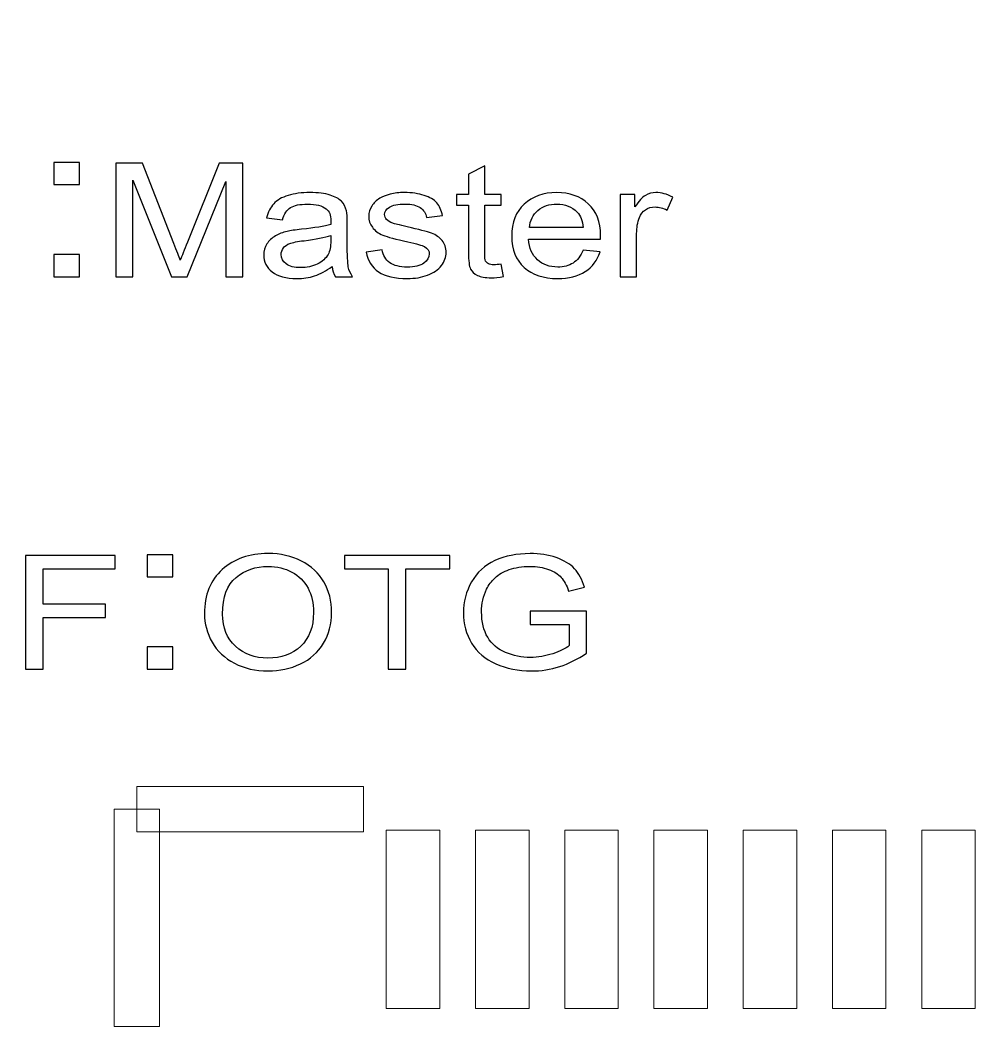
# Model space of a CAD drawing. Header units: millimetres. Extents: x -86 to 67, y -55 to 52.
# Drawn here: x -10.17 to -4.75, y 15.21 to 20.92 of the extents above; entities that cross this region are included whole.
import ezdxf

# ---------------------------------------------------------------- set-up
doc = ezdxf.new("R2010")
doc.units = ezdxf.units.MM
doc.header["$MEASUREMENT"] = 0
for name, color, linetype in [('BG_OUTLINE', 7, 'Continuous'), ('BG_SILKSCREEN_TOP', 7, 'Continuous'), ('PG_SILKSCREEN_TOP', 7, 'Continuous'), ('PIN_TOP', 7, 'Continuous')]:
    doc.layers.add(name, color=color, linetype=linetype)

msp = doc.modelspace()

# ---------------------------------------------------------------- linework, layer by layer
at = {"layer": 'BG_OUTLINE', "color": 3, "lineweight": 9}
msp.add_open_spline([(-60.0926, 34.7331), (-60.0926, 34.7331), (63.7724, 34.7331), (63.7724, 34.7331), (63.7724, 34.7331), (64.585, 34.7336), (65.3646, 34.4113), (65.9396, 33.837), (65.9396, 33.837), (66.5146, 33.2627), (66.8379, 32.4797), (66.8384, 31.667), (66.8384, 31.667), (66.8384, 31.667), (66.8412, -52.28), (66.8412, -52.28), (66.8412, -52.28), (66.8412, -52.28), (66.8384, -52.1933), (66.8384, -52.1933), (66.8384, -52.1933), (66.8389, -53.006), (66.5166, -53.7856), (65.9424, -54.3606), (65.9424, -54.3606), (65.3681, -54.9356), (64.585, -55.2589), (63.7724, -55.2594), (63.7724, -55.2594), (63.7724, -55.2594), (-60.1869, -55.2594), (-60.1869, -55.2594), (-60.1869, -55.2594), (-60.1869, -55.2594), (-60.0853, -55.2518), (-60.0853, -55.2518), (-60.0853, -55.2518), (-60.8979, -55.2523), (-61.6775, -54.9299), (-62.2525, -54.3557), (-62.2525, -54.3557), (-62.8275, -53.7814), (-63.1508, -52.9984), (-63.1513, -52.1857), (-63.1513, -52.1857), (-63.1513, -52.1857), (-63.1587, 31.667), (-63.1587, 31.667), (-63.1587, 31.667), (-63.1592, 32.4797), (-62.8369, 33.2593), (-62.2626, 33.8343), (-62.2626, 33.8343), (-61.6883, 34.4093), (-60.9053, 34.7326), (-60.0926, 34.7331)], degree=3, knots=[0, 0, 0, 0, 0.071429, 0.071429, 0.071429, 0.071429, 0.142857, 0.142857, 0.142857, 0.142857, 0.214286, 0.214286, 0.214286, 0.214286, 0.285714, 0.285714, 0.285714, 0.285714, 0.357143, 0.357143, 0.357143, 0.357143, 0.428571, 0.428571, 0.428571, 0.428571, 0.5, 0.5, 0.5, 0.5, 0.571429, 0.571429, 0.571429, 0.571429, 0.642857, 0.642857, 0.642857, 0.642857, 0.714286, 0.714286, 0.714286, 0.714286, 0.785714, 0.785714, 0.785714, 0.785714, 0.857143, 0.857143, 0.857143, 0.857143, 0.928571, 0.928571, 0.928571, 0.928571, 1, 1, 1, 1], dxfattribs=at)
at = {"layer": 'BG_SILKSCREEN_TOP', "color": 2}
for points, knots in [([(-9.9792, 19.9968), (-9.9792, 19.9968), (-9.9792, 20.1203), (-9.9792, 20.1203), (-9.9792, 20.1203), (-9.9792, 20.1203), (-9.8343, 20.1203), (-9.8343, 20.1203), (-9.8343, 20.1203), (-9.8343, 20.1203), (-9.8343, 19.9968), (-9.8343, 19.9968), (-9.8343, 19.9968), (-9.8343, 19.9968), (-9.9792, 19.9968), (-9.9792, 19.9968)], [0, 0, 0, 0, 0.25, 0.25, 0.25, 0.25, 0.5, 0.5, 0.5, 0.5, 0.75, 0.75, 0.75, 0.75, 1, 1, 1, 1]), ([(-9.6308, 19.4801), (-9.6308, 19.4801), (-9.6308, 20.1165), (-9.6308, 20.1165), (-9.6308, 20.1165), (-9.6308, 20.1165), (-9.4821, 20.1165), (-9.4821, 20.1165), (-9.4821, 20.1165), (-9.4821, 20.1165), (-9.3058, 19.6659), (-9.3058, 19.6659), (-9.3058, 19.6659), (-9.2896, 19.624), (-9.2775, 19.5926), (-9.2702, 19.5717), (-9.2702, 19.5717), (-9.2618, 19.5948), (-9.2486, 19.6289), (-9.2305, 19.6738), (-9.2305, 19.6738), (-9.2305, 19.6738), (-9.0521, 20.1165), (-9.0521, 20.1165), (-9.0521, 20.1165), (-9.0521, 20.1165), (-8.9193, 20.1165), (-8.9193, 20.1165), (-8.9193, 20.1165), (-8.9193, 20.1165), (-8.9193, 19.4801), (-8.9193, 19.4801), (-8.9193, 19.4801), (-8.9193, 19.4801), (-9.0144, 19.4801), (-9.0144, 19.4801), (-9.0144, 19.4801), (-9.0144, 19.4801), (-9.0144, 20.0128), (-9.0144, 20.0128), (-9.0144, 20.0128), (-9.0144, 20.0128), (-9.231, 19.4801), (-9.231, 19.4801), (-9.231, 19.4801), (-9.231, 19.4801), (-9.32, 19.4801), (-9.32, 19.4801), (-9.32, 19.4801), (-9.32, 19.4801), (-9.5357, 20.0218), (-9.5357, 20.0218), (-9.5357, 20.0218), (-9.5357, 20.0218), (-9.5357, 19.4801), (-9.5357, 19.4801), (-9.5357, 19.4801), (-9.5357, 19.4801), (-9.6308, 19.4801), (-9.6308, 19.4801)], [0, 0, 0, 0, 0.066667, 0.066667, 0.066667, 0.066667, 0.133333, 0.133333, 0.133333, 0.133333, 0.2, 0.2, 0.2, 0.2, 0.266667, 0.266667, 0.266667, 0.266667, 0.333333, 0.333333, 0.333333, 0.333333, 0.4, 0.4, 0.4, 0.4, 0.466667, 0.466667, 0.466667, 0.466667, 0.533333, 0.533333, 0.533333, 0.533333, 0.6, 0.6, 0.6, 0.6, 0.666667, 0.666667, 0.666667, 0.666667, 0.733333, 0.733333, 0.733333, 0.733333, 0.8, 0.8, 0.8, 0.8, 0.866667, 0.866667, 0.866667, 0.866667, 0.933333, 0.933333, 0.933333, 0.933333, 1, 1, 1, 1]), ([(-7.4722, 19.55), (-7.4722, 19.55), (-7.459, 19.481), (-7.459, 19.481), (-7.459, 19.481), (-7.4847, 19.4764), (-7.5078, 19.474), (-7.5281, 19.474), (-7.5281, 19.474), (-7.5614, 19.474), (-7.5871, 19.4785), (-7.6055, 19.4875), (-7.6055, 19.4875), (-7.6237, 19.4964), (-7.6366, 19.5083), (-7.6441, 19.5229), (-7.6441, 19.5229), (-7.6514, 19.5374), (-7.6553, 19.5683), (-7.6553, 19.6151), (-7.6553, 19.6151), (-7.6553, 19.6151), (-7.6553, 19.8803), (-7.6553, 19.8803), (-7.6553, 19.8803), (-7.6553, 19.8803), (-7.7224, 19.8803), (-7.7224, 19.8803), (-7.7224, 19.8803), (-7.7224, 19.8803), (-7.7224, 19.941), (-7.7224, 19.941), (-7.7224, 19.941), (-7.7224, 19.941), (-7.6553, 19.941), (-7.6553, 19.941), (-7.6553, 19.941), (-7.6553, 19.941), (-7.6553, 20.0553), (-7.6553, 20.0553), (-7.6553, 20.0553), (-7.6553, 20.0553), (-7.5642, 20.1021), (-7.5642, 20.1021), (-7.5642, 20.1021), (-7.5642, 20.1021), (-7.5642, 19.941), (-7.5642, 19.941), (-7.5642, 19.941), (-7.5642, 19.941), (-7.4722, 19.941), (-7.4722, 19.941), (-7.4722, 19.941), (-7.4722, 19.941), (-7.4722, 19.8803), (-7.4722, 19.8803), (-7.4722, 19.8803), (-7.4722, 19.8803), (-7.5642, 19.8803), (-7.5642, 19.8803), (-7.5642, 19.8803), (-7.5642, 19.8803), (-7.5642, 19.6108), (-7.5642, 19.6108), (-7.5642, 19.6108), (-7.5642, 19.5884), (-7.5626, 19.5742), (-7.5595, 19.5678), (-7.5595, 19.5678), (-7.5562, 19.5614), (-7.551, 19.5564), (-7.5437, 19.5526), (-7.5437, 19.5526), (-7.5364, 19.5488), (-7.526, 19.5469), (-7.5125, 19.5469), (-7.5125, 19.5469), (-7.5022, 19.5469), (-7.4888, 19.548), (-7.4722, 19.55)], [0, 0, 0, 0, 0.05, 0.05, 0.05, 0.05, 0.1, 0.1, 0.1, 0.1, 0.15, 0.15, 0.15, 0.15, 0.2, 0.2, 0.2, 0.2, 0.25, 0.25, 0.25, 0.25, 0.3, 0.3, 0.3, 0.3, 0.35, 0.35, 0.35, 0.35, 0.4, 0.4, 0.4, 0.4, 0.45, 0.45, 0.45, 0.45, 0.5, 0.5, 0.5, 0.5, 0.55, 0.55, 0.55, 0.55, 0.6, 0.6, 0.6, 0.6, 0.65, 0.65, 0.65, 0.65, 0.7, 0.7, 0.7, 0.7, 0.75, 0.75, 0.75, 0.75, 0.8, 0.8, 0.8, 0.8, 0.85, 0.85, 0.85, 0.85, 0.9, 0.9, 0.9, 0.9, 0.95, 0.95, 0.95, 0.95, 1, 1, 1, 1]), ([(-8.4194, 19.537), (-8.4535, 19.5124), (-8.486, 19.4951), (-8.5173, 19.4848), (-8.5173, 19.4848), (-8.5487, 19.4748), (-8.5824, 19.4697), (-8.6183, 19.4697), (-8.6183, 19.4697), (-8.6777, 19.4697), (-8.7231, 19.482), (-8.7551, 19.5068), (-8.7551, 19.5068), (-8.7868, 19.5315), (-8.8028, 19.5632), (-8.8028, 19.6016), (-8.8028, 19.6016), (-8.8028, 19.6243), (-8.7969, 19.6449), (-8.7847, 19.6635), (-8.7847, 19.6635), (-8.7728, 19.6822), (-8.757, 19.6972), (-8.7375, 19.7084), (-8.7375, 19.7084), (-8.718, 19.7197), (-8.6961, 19.7283), (-8.6716, 19.7341), (-8.6716, 19.7341), (-8.6538, 19.7381), (-8.6267, 19.7421), (-8.5904, 19.7458), (-8.5904, 19.7458), (-8.5165, 19.7533), (-8.4619, 19.7622), (-8.4271, 19.7727), (-8.4271, 19.7727), (-8.4268, 19.7834), (-8.4265, 19.7902), (-8.4265, 19.793), (-8.4265, 19.793), (-8.4265, 19.8249), (-8.4352, 19.8474), (-8.4525, 19.8603), (-8.4525, 19.8603), (-8.4758, 19.8781), (-8.5107, 19.8868), (-8.5567, 19.8868), (-8.5567, 19.8868), (-8.5998, 19.8868), (-8.6315, 19.8804), (-8.6521, 19.8676), (-8.6521, 19.8676), (-8.6726, 19.8547), (-8.6877, 19.8318), (-8.6977, 19.7991), (-8.6977, 19.7991), (-8.6977, 19.7991), (-8.7871, 19.8096), (-8.7871, 19.8096), (-8.7871, 19.8096), (-8.7789, 19.8422), (-8.7655, 19.8687), (-8.7469, 19.8887), (-8.7469, 19.8887), (-8.7284, 19.9089), (-8.7013, 19.9245), (-8.6661, 19.9353), (-8.6661, 19.9353), (-8.6308, 19.9461), (-8.59, 19.9516), (-8.5435, 19.9516), (-8.5435, 19.9516), (-8.4974, 19.9516), (-8.46, 19.9468), (-8.4312, 19.9376), (-8.4312, 19.9376), (-8.4024, 19.9283), (-8.3813, 19.9167), (-8.3675, 19.9027), (-8.3675, 19.9027), (-8.354, 19.8886), (-8.3446, 19.871), (-8.339, 19.8495), (-8.339, 19.8495), (-8.3361, 19.8361), (-8.3346, 19.8121), (-8.3346, 19.7775), (-8.3346, 19.7775), (-8.3346, 19.7775), (-8.3346, 19.6733), (-8.3346, 19.6733), (-8.3346, 19.6733), (-8.3346, 19.6006), (-8.3327, 19.5546), (-8.3287, 19.5355), (-8.3287, 19.5355), (-8.3248, 19.5163), (-8.317, 19.4977), (-8.3056, 19.4801), (-8.3056, 19.4801), (-8.3056, 19.4801), (-8.4012, 19.4801), (-8.4012, 19.4801), (-8.4012, 19.4801), (-8.4106, 19.4963), (-8.4168, 19.5152), (-8.4194, 19.537)], [0, 0, 0, 0, 0.037037, 0.037037, 0.037037, 0.037037, 0.074074, 0.074074, 0.074074, 0.074074, 0.111111, 0.111111, 0.111111, 0.111111, 0.148148, 0.148148, 0.148148, 0.148148, 0.185185, 0.185185, 0.185185, 0.185185, 0.222222, 0.222222, 0.222222, 0.222222, 0.259259, 0.259259, 0.259259, 0.259259, 0.296296, 0.296296, 0.296296, 0.296296, 0.333333, 0.333333, 0.333333, 0.333333, 0.37037, 0.37037, 0.37037, 0.37037, 0.407407, 0.407407, 0.407407, 0.407407, 0.444444, 0.444444, 0.444444, 0.444444, 0.481481, 0.481481, 0.481481, 0.481481, 0.518519, 0.518519, 0.518519, 0.518519, 0.555556, 0.555556, 0.555556, 0.555556, 0.592593, 0.592593, 0.592593, 0.592593, 0.62963, 0.62963, 0.62963, 0.62963, 0.666667, 0.666667, 0.666667, 0.666667, 0.703704, 0.703704, 0.703704, 0.703704, 0.740741, 0.740741, 0.740741, 0.740741, 0.777778, 0.777778, 0.777778, 0.777778, 0.814815, 0.814815, 0.814815, 0.814815, 0.851852, 0.851852, 0.851852, 0.851852, 0.888889, 0.888889, 0.888889, 0.888889, 0.925926, 0.925926, 0.925926, 0.925926, 0.962963, 0.962963, 0.962963, 0.962963, 1, 1, 1, 1]), ([(-8.2293, 19.6177), (-8.2293, 19.6177), (-8.1389, 19.6299), (-8.1389, 19.6299), (-8.1389, 19.6299), (-8.1338, 19.5989), (-8.1195, 19.5752), (-8.0963, 19.5586), (-8.0963, 19.5586), (-8.0733, 19.5422), (-8.0408, 19.5339), (-7.999, 19.5339), (-7.999, 19.5339), (-7.9569, 19.5339), (-7.9257, 19.5413), (-7.9054, 19.5558), (-7.9054, 19.5558), (-7.8851, 19.5705), (-7.8748, 19.5877), (-7.8748, 19.6072), (-7.8748, 19.6072), (-7.8748, 19.625), (-7.8838, 19.6388), (-7.9019, 19.649), (-7.9019, 19.649), (-7.9144, 19.656), (-7.9457, 19.6647), (-7.9955, 19.6754), (-7.9955, 19.6754), (-8.0625, 19.6899), (-8.1092, 19.7024), (-8.135, 19.713), (-8.135, 19.713), (-8.1609, 19.7235), (-8.1807, 19.7382), (-8.194, 19.7569), (-8.194, 19.7569), (-8.2074, 19.7755), (-8.2142, 19.7961), (-8.2142, 19.8187), (-8.2142, 19.8187), (-8.2142, 19.8393), (-8.2087, 19.8582), (-8.1976, 19.8757), (-8.1976, 19.8757), (-8.1865, 19.8933), (-8.1714, 19.9079), (-8.1526, 19.9194), (-8.1526, 19.9194), (-8.1383, 19.9283), (-8.119, 19.936), (-8.0945, 19.9422), (-8.0945, 19.9422), (-8.0698, 19.9485), (-8.0434, 19.9516), (-8.0153, 19.9516), (-8.0153, 19.9516), (-7.9729, 19.9516), (-7.9357, 19.9462), (-7.9036, 19.9359), (-7.9036, 19.9359), (-7.8715, 19.9255), (-7.848, 19.9114), (-7.8327, 19.8936), (-7.8327, 19.8936), (-7.8174, 19.8757), (-7.807, 19.852), (-7.8013, 19.8222), (-7.8013, 19.8222), (-7.8013, 19.8222), (-7.8906, 19.8117), (-7.8906, 19.8117), (-7.8906, 19.8117), (-7.8949, 19.8354), (-7.9066, 19.8539), (-7.926, 19.8673), (-7.926, 19.8673), (-7.9455, 19.8806), (-7.9731, 19.8873), (-8.0087, 19.8873), (-8.0087, 19.8873), (-8.0507, 19.8873), (-8.0808, 19.8813), (-8.0986, 19.8695), (-8.0986, 19.8695), (-8.1166, 19.8576), (-8.1256, 19.8437), (-8.1256, 19.8278), (-8.1256, 19.8278), (-8.1256, 19.8176), (-8.1219, 19.8086), (-8.1144, 19.8004), (-8.1144, 19.8004), (-8.1069, 19.792), (-8.0953, 19.7852), (-8.0794, 19.7795), (-8.0794, 19.7795), (-8.0701, 19.7767), (-8.0433, 19.7701), (-7.9984, 19.7597), (-7.9984, 19.7597), (-7.9338, 19.7449), (-7.8885, 19.7329), (-7.8631, 19.7234), (-7.8631, 19.7234), (-7.8373, 19.7141), (-7.8172, 19.7003), (-7.8027, 19.6823), (-7.8027, 19.6823), (-7.788, 19.6644), (-7.7808, 19.6422), (-7.7808, 19.6155), (-7.7808, 19.6155), (-7.7808, 19.5894), (-7.7898, 19.565), (-7.8075, 19.5419), (-7.8075, 19.5419), (-7.8254, 19.5189), (-7.851, 19.5011), (-7.8846, 19.4885), (-7.8846, 19.4885), (-7.9181, 19.476), (-7.9561, 19.4697), (-7.9984, 19.4697), (-7.9984, 19.4697), (-8.0687, 19.4697), (-8.1222, 19.4822), (-8.159, 19.5071), (-8.159, 19.5071), (-8.1958, 19.532), (-8.2192, 19.5689), (-8.2293, 19.6177)], [0, 0, 0, 0, 0.030303, 0.030303, 0.030303, 0.030303, 0.060606, 0.060606, 0.060606, 0.060606, 0.090909, 0.090909, 0.090909, 0.090909, 0.121212, 0.121212, 0.121212, 0.121212, 0.151515, 0.151515, 0.151515, 0.151515, 0.181818, 0.181818, 0.181818, 0.181818, 0.212121, 0.212121, 0.212121, 0.212121, 0.242424, 0.242424, 0.242424, 0.242424, 0.272727, 0.272727, 0.272727, 0.272727, 0.30303, 0.30303, 0.30303, 0.30303, 0.333333, 0.333333, 0.333333, 0.333333, 0.363636, 0.363636, 0.363636, 0.363636, 0.393939, 0.393939, 0.393939, 0.393939, 0.424242, 0.424242, 0.424242, 0.424242, 0.454545, 0.454545, 0.454545, 0.454545, 0.484848, 0.484848, 0.484848, 0.484848, 0.515152, 0.515152, 0.515152, 0.515152, 0.545455, 0.545455, 0.545455, 0.545455, 0.575758, 0.575758, 0.575758, 0.575758, 0.606061, 0.606061, 0.606061, 0.606061, 0.636364, 0.636364, 0.636364, 0.636364, 0.666667, 0.666667, 0.666667, 0.666667, 0.69697, 0.69697, 0.69697, 0.69697, 0.727273, 0.727273, 0.727273, 0.727273, 0.757576, 0.757576, 0.757576, 0.757576, 0.787879, 0.787879, 0.787879, 0.787879, 0.818182, 0.818182, 0.818182, 0.818182, 0.848485, 0.848485, 0.848485, 0.848485, 0.878788, 0.878788, 0.878788, 0.878788, 0.909091, 0.909091, 0.909091, 0.909091, 0.939394, 0.939394, 0.939394, 0.939394, 0.969697, 0.969697, 0.969697, 0.969697, 1, 1, 1, 1]), ([(-7.0131, 19.6286), (-7.0131, 19.6286), (-6.9184, 19.6186), (-6.9184, 19.6186), (-6.9184, 19.6186), (-6.9334, 19.5714), (-6.9609, 19.5348), (-7.0012, 19.5087), (-7.0012, 19.5087), (-7.0417, 19.4828), (-7.0932, 19.4697), (-7.1559, 19.4697), (-7.1559, 19.4697), (-7.2348, 19.4697), (-7.2975, 19.4905), (-7.3436, 19.532), (-7.3436, 19.532), (-7.39, 19.5734), (-7.4131, 19.6317), (-7.4131, 19.7066), (-7.4131, 19.7066), (-7.4131, 19.7843), (-7.3897, 19.8444), (-7.3429, 19.8873), (-7.3429, 19.8873), (-7.2961, 19.9301), (-7.2355, 19.9516), (-7.1609, 19.9516), (-7.1609, 19.9516), (-7.0887, 19.9516), (-7.0297, 19.9305), (-6.984, 19.8886), (-6.984, 19.8886), (-6.9382, 19.8467), (-6.9154, 19.7875), (-6.9154, 19.7115), (-6.9154, 19.7115), (-6.9154, 19.7068), (-6.9155, 19.6998), (-6.9158, 19.6906), (-6.9158, 19.6906), (-6.9158, 19.6906), (-7.3186, 19.6906), (-7.3186, 19.6906), (-7.3186, 19.6906), (-7.3152, 19.64), (-7.2984, 19.6012), (-7.2682, 19.5743), (-7.2682, 19.5743), (-7.238, 19.5474), (-7.2005, 19.5339), (-7.1554, 19.5339), (-7.1554, 19.5339), (-7.1219, 19.5339), (-7.0932, 19.5414), (-7.0694, 19.5566), (-7.0694, 19.5566), (-7.0456, 19.5715), (-7.0269, 19.5955), (-7.0131, 19.6286)], [0, 0, 0, 0, 0.066667, 0.066667, 0.066667, 0.066667, 0.133333, 0.133333, 0.133333, 0.133333, 0.2, 0.2, 0.2, 0.2, 0.266667, 0.266667, 0.266667, 0.266667, 0.333333, 0.333333, 0.333333, 0.333333, 0.4, 0.4, 0.4, 0.4, 0.466667, 0.466667, 0.466667, 0.466667, 0.533333, 0.533333, 0.533333, 0.533333, 0.6, 0.6, 0.6, 0.6, 0.666667, 0.666667, 0.666667, 0.666667, 0.733333, 0.733333, 0.733333, 0.733333, 0.8, 0.8, 0.8, 0.8, 0.866667, 0.866667, 0.866667, 0.866667, 0.933333, 0.933333, 0.933333, 0.933333, 1, 1, 1, 1]), ([(-6.8045, 19.4801), (-6.8045, 19.4801), (-6.8045, 19.941), (-6.8045, 19.941), (-6.8045, 19.941), (-6.8045, 19.941), (-6.7223, 19.941), (-6.7223, 19.941), (-6.7223, 19.941), (-6.7223, 19.941), (-6.7223, 19.8713), (-6.7223, 19.8713), (-6.7223, 19.8713), (-6.7013, 19.9039), (-6.6818, 19.9255), (-6.6639, 19.9359), (-6.6639, 19.9359), (-6.6462, 19.9462), (-6.6266, 19.9516), (-6.6052, 19.9516), (-6.6052, 19.9516), (-6.5743, 19.9516), (-6.5431, 19.9431), (-6.5112, 19.9264), (-6.5112, 19.9264), (-6.5112, 19.9264), (-6.5428, 19.8538), (-6.5428, 19.8538), (-6.5428, 19.8538), (-6.5649, 19.8652), (-6.5874, 19.8708), (-6.6098, 19.8708), (-6.6098, 19.8708), (-6.6299, 19.8708), (-6.6478, 19.8656), (-6.6638, 19.8554), (-6.6638, 19.8554), (-6.6797, 19.845), (-6.691, 19.8308), (-6.6978, 19.8126), (-6.6978, 19.8126), (-6.708, 19.7849), (-6.713, 19.7545), (-6.713, 19.7215), (-6.713, 19.7215), (-6.713, 19.7215), (-6.713, 19.4801), (-6.713, 19.4801), (-6.713, 19.4801), (-6.713, 19.4801), (-6.8045, 19.4801), (-6.8045, 19.4801)], [0, 0, 0, 0, 0.076923, 0.076923, 0.076923, 0.076923, 0.153846, 0.153846, 0.153846, 0.153846, 0.230769, 0.230769, 0.230769, 0.230769, 0.307692, 0.307692, 0.307692, 0.307692, 0.384615, 0.384615, 0.384615, 0.384615, 0.461538, 0.461538, 0.461538, 0.461538, 0.538462, 0.538462, 0.538462, 0.538462, 0.615385, 0.615385, 0.615385, 0.615385, 0.692308, 0.692308, 0.692308, 0.692308, 0.769231, 0.769231, 0.769231, 0.769231, 0.846154, 0.846154, 0.846154, 0.846154, 0.923077, 0.923077, 0.923077, 0.923077, 1, 1, 1, 1]), ([(-7.3135, 19.7549), (-7.3135, 19.7549), (-7.012, 19.7549), (-7.012, 19.7549), (-7.012, 19.7549), (-7.016, 19.7936), (-7.0276, 19.8228), (-7.0466, 19.8421), (-7.0466, 19.8421), (-7.0757, 19.8721), (-7.1136, 19.8873), (-7.1598, 19.8873), (-7.1598, 19.8873), (-7.2019, 19.8873), (-7.2373, 19.8753), (-7.266, 19.8513), (-7.266, 19.8513), (-7.2946, 19.8273), (-7.3104, 19.7951), (-7.3135, 19.7549)], [0, 0, 0, 0, 0.2, 0.2, 0.2, 0.2, 0.4, 0.4, 0.4, 0.4, 0.6, 0.6, 0.6, 0.6, 0.8, 0.8, 0.8, 0.8, 1, 1, 1, 1]), ([(-8.4271, 19.7115), (-8.4604, 19.6998), (-8.5102, 19.6901), (-8.5765, 19.6819), (-8.5765, 19.6819), (-8.6142, 19.6773), (-8.6409, 19.6721), (-8.6564, 19.6663), (-8.6564, 19.6663), (-8.6719, 19.6606), (-8.6841, 19.6521), (-8.6924, 19.6409), (-8.6924, 19.6409), (-8.701, 19.6297), (-8.7053, 19.6175), (-8.7053, 19.6038), (-8.7053, 19.6038), (-8.7053, 19.5829), (-8.6959, 19.5656), (-8.6776, 19.5517), (-8.6776, 19.5517), (-8.6592, 19.5379), (-8.6321, 19.5309), (-8.5965, 19.5309), (-8.5965, 19.5309), (-8.5612, 19.5309), (-8.5298, 19.5374), (-8.5024, 19.5506), (-8.5024, 19.5506), (-8.475, 19.5638), (-8.4546, 19.5819), (-8.4419, 19.6047), (-8.4419, 19.6047), (-8.4319, 19.6223), (-8.4271, 19.6484), (-8.4271, 19.6828), (-8.4271, 19.6828), (-8.4271, 19.6828), (-8.4271, 19.7115), (-8.4271, 19.7115)], [0, 0, 0, 0, 0.1, 0.1, 0.1, 0.1, 0.2, 0.2, 0.2, 0.2, 0.3, 0.3, 0.3, 0.3, 0.4, 0.4, 0.4, 0.4, 0.5, 0.5, 0.5, 0.5, 0.6, 0.6, 0.6, 0.6, 0.7, 0.7, 0.7, 0.7, 0.8, 0.8, 0.8, 0.8, 0.9, 0.9, 0.9, 0.9, 1, 1, 1, 1]), ([(-9.9792, 19.4801), (-9.9792, 19.4801), (-9.9792, 19.6038), (-9.9792, 19.6038), (-9.9792, 19.6038), (-9.9792, 19.6038), (-9.8343, 19.6038), (-9.8343, 19.6038), (-9.8343, 19.6038), (-9.8343, 19.6038), (-9.8343, 19.4801), (-9.8343, 19.4801), (-9.8343, 19.4801), (-9.8343, 19.4801), (-9.9792, 19.4801), (-9.9792, 19.4801)], [0, 0, 0, 0, 0.25, 0.25, 0.25, 0.25, 0.5, 0.5, 0.5, 0.5, 0.75, 0.75, 0.75, 0.75, 1, 1, 1, 1]), ([(-10.1378, 17.2805), (-10.1378, 17.2805), (-10.1378, 17.9169), (-10.1378, 17.9169), (-10.1378, 17.9169), (-10.1378, 17.9169), (-9.6348, 17.9169), (-9.6348, 17.9169), (-9.6348, 17.9169), (-9.6348, 17.9169), (-9.6348, 17.8418), (-9.6348, 17.8418), (-9.6348, 17.8418), (-9.6348, 17.8418), (-10.0391, 17.8418), (-10.0391, 17.8418), (-10.0391, 17.8418), (-10.0391, 17.8418), (-10.0391, 17.6447), (-10.0391, 17.6447), (-10.0391, 17.6447), (-10.0391, 17.6447), (-9.6893, 17.6447), (-9.6893, 17.6447), (-9.6893, 17.6447), (-9.6893, 17.6447), (-9.6893, 17.5696), (-9.6893, 17.5696), (-9.6893, 17.5696), (-9.6893, 17.5696), (-10.0391, 17.5696), (-10.0391, 17.5696), (-10.0391, 17.5696), (-10.0391, 17.5696), (-10.0391, 17.2805), (-10.0391, 17.2805), (-10.0391, 17.2805), (-10.0391, 17.2805), (-10.1378, 17.2805), (-10.1378, 17.2805)], [0, 0, 0, 0, 0.1, 0.1, 0.1, 0.1, 0.2, 0.2, 0.2, 0.2, 0.3, 0.3, 0.3, 0.3, 0.4, 0.4, 0.4, 0.4, 0.5, 0.5, 0.5, 0.5, 0.6, 0.6, 0.6, 0.6, 0.7, 0.7, 0.7, 0.7, 0.8, 0.8, 0.8, 0.8, 0.9, 0.9, 0.9, 0.9, 1, 1, 1, 1]), ([(-9.4565, 17.7972), (-9.4565, 17.7972), (-9.4565, 17.9207), (-9.4565, 17.9207), (-9.4565, 17.9207), (-9.4565, 17.9207), (-9.3116, 17.9207), (-9.3116, 17.9207), (-9.3116, 17.9207), (-9.3116, 17.9207), (-9.3116, 17.7972), (-9.3116, 17.7972), (-9.3116, 17.7972), (-9.3116, 17.7972), (-9.4565, 17.7972), (-9.4565, 17.7972)], [0, 0, 0, 0, 0.25, 0.25, 0.25, 0.25, 0.5, 0.5, 0.5, 0.5, 0.75, 0.75, 0.75, 0.75, 1, 1, 1, 1]), ([(-9.1349, 17.5905), (-9.1349, 17.6961), (-9.1018, 17.7788), (-9.0354, 17.8385), (-9.0354, 17.8385), (-8.9688, 17.8982), (-8.8831, 17.9281), (-8.778, 17.9281), (-8.778, 17.9281), (-8.7092, 17.9281), (-8.647, 17.9141), (-8.5919, 17.8861), (-8.5919, 17.8861), (-8.5367, 17.8579), (-8.4945, 17.8188), (-8.4656, 17.7686), (-8.4656, 17.7686), (-8.4365, 17.7185), (-8.4221, 17.6614), (-8.4221, 17.5979), (-8.4221, 17.5979), (-8.4221, 17.5333), (-8.4372, 17.4755), (-8.4678, 17.4247), (-8.4678, 17.4247), (-8.4984, 17.3737), (-8.5415, 17.3352), (-8.5975, 17.3089), (-8.5975, 17.3089), (-8.6535, 17.2827), (-8.7137, 17.2697), (-8.7785, 17.2697), (-8.7785, 17.2697), (-8.8487, 17.2697), (-8.9114, 17.2841), (-8.9666, 17.3131), (-8.9666, 17.3131), (-9.022, 17.342), (-9.0638, 17.3815), (-9.0923, 17.4316), (-9.0923, 17.4316), (-9.1208, 17.4816), (-9.1349, 17.5346), (-9.1349, 17.5905)], [0, 0, 0, 0, 0.090909, 0.090909, 0.090909, 0.090909, 0.181818, 0.181818, 0.181818, 0.181818, 0.272727, 0.272727, 0.272727, 0.272727, 0.363636, 0.363636, 0.363636, 0.363636, 0.454545, 0.454545, 0.454545, 0.454545, 0.545455, 0.545455, 0.545455, 0.545455, 0.636364, 0.636364, 0.636364, 0.636364, 0.727273, 0.727273, 0.727273, 0.727273, 0.818182, 0.818182, 0.818182, 0.818182, 0.909091, 0.909091, 0.909091, 0.909091, 1, 1, 1, 1]), ([(-8.1052, 17.2805), (-8.1052, 17.2805), (-8.1052, 17.8418), (-8.1052, 17.8418), (-8.1052, 17.8418), (-8.1052, 17.8418), (-8.3507, 17.8418), (-8.3507, 17.8418), (-8.3507, 17.8418), (-8.3507, 17.8418), (-8.3507, 17.9169), (-8.3507, 17.9169), (-8.3507, 17.9169), (-8.3507, 17.9169), (-7.7598, 17.9169), (-7.7598, 17.9169), (-7.7598, 17.9169), (-7.7598, 17.9169), (-7.7598, 17.8418), (-7.7598, 17.8418), (-7.7598, 17.8418), (-7.7598, 17.8418), (-8.0066, 17.8418), (-8.0066, 17.8418), (-8.0066, 17.8418), (-8.0066, 17.8418), (-8.0066, 17.2805), (-8.0066, 17.2805), (-8.0066, 17.2805), (-8.0066, 17.2805), (-8.1052, 17.2805), (-8.1052, 17.2805)], [0, 0, 0, 0, 0.125, 0.125, 0.125, 0.125, 0.25, 0.25, 0.25, 0.25, 0.375, 0.375, 0.375, 0.375, 0.5, 0.5, 0.5, 0.5, 0.625, 0.625, 0.625, 0.625, 0.75, 0.75, 0.75, 0.75, 0.875, 0.875, 0.875, 0.875, 1, 1, 1, 1]), ([(-7.3099, 17.5302), (-7.3099, 17.5302), (-7.3099, 17.6047), (-7.3099, 17.6047), (-7.3099, 17.6047), (-7.3099, 17.6047), (-6.9942, 17.6051), (-6.9942, 17.6051), (-6.9942, 17.6051), (-6.9942, 17.6051), (-6.9942, 17.3691), (-6.9942, 17.3691), (-6.9942, 17.3691), (-7.0426, 17.3361), (-7.0926, 17.3113), (-7.1441, 17.2946), (-7.1441, 17.2946), (-7.1957, 17.278), (-7.2486, 17.2697), (-7.3027, 17.2697), (-7.3027, 17.2697), (-7.376, 17.2697), (-7.4426, 17.283), (-7.5024, 17.3098), (-7.5024, 17.3098), (-7.5622, 17.3365), (-7.6073, 17.3753), (-7.6379, 17.4259), (-7.6379, 17.4259), (-7.6685, 17.4765), (-7.6837, 17.5331), (-7.6837, 17.5957), (-7.6837, 17.5957), (-7.6837, 17.6576), (-7.6685, 17.7154), (-7.6381, 17.769), (-7.6381, 17.769), (-7.6079, 17.8228), (-7.5641, 17.8626), (-7.5072, 17.8887), (-7.5072, 17.8887), (-7.4503, 17.9147), (-7.3846, 17.9277), (-7.3104, 17.9277), (-7.3104, 17.9277), (-7.2566, 17.9277), (-7.2079, 17.9203), (-7.1643, 17.9053), (-7.1643, 17.9053), (-7.1207, 17.8905), (-7.0865, 17.8698), (-7.0619, 17.8431), (-7.0619, 17.8431), (-7.0371, 17.8164), (-7.0183, 17.7817), (-7.0053, 17.7389), (-7.0053, 17.7389), (-7.0053, 17.7389), (-7.0943, 17.718), (-7.0943, 17.718), (-7.0943, 17.718), (-7.1056, 17.7505), (-7.1194, 17.776), (-7.1359, 17.7945), (-7.1359, 17.7945), (-7.1526, 17.813), (-7.1763, 17.8278), (-7.2073, 17.8389), (-7.2073, 17.8389), (-7.238, 17.8501), (-7.2724, 17.8557), (-7.3099, 17.8557), (-7.3099, 17.8557), (-7.355, 17.8557), (-7.394, 17.8498), (-7.4268, 17.8381), (-7.4268, 17.8381), (-7.4598, 17.8263), (-7.4862, 17.8109), (-7.5066, 17.7918), (-7.5066, 17.7918), (-7.5266, 17.7727), (-7.5423, 17.7518), (-7.5535, 17.7289), (-7.5535, 17.7289), (-7.5725, 17.6896), (-7.582, 17.6469), (-7.582, 17.6008), (-7.582, 17.6008), (-7.582, 17.5441), (-7.5705, 17.4967), (-7.5477, 17.4584), (-7.5477, 17.4584), (-7.5247, 17.4202), (-7.4915, 17.3919), (-7.4476, 17.3734), (-7.4476, 17.3734), (-7.404, 17.3549), (-7.3576, 17.3455), (-7.3085, 17.3455), (-7.3085, 17.3455), (-7.2656, 17.3455), (-7.2239, 17.3527), (-7.1834, 17.3667), (-7.1834, 17.3667), (-7.1426, 17.3807), (-7.1118, 17.3956), (-7.0908, 17.4116), (-7.0908, 17.4116), (-7.0908, 17.4116), (-7.0908, 17.5302), (-7.0908, 17.5302), (-7.0908, 17.5302), (-7.0908, 17.5302), (-7.3099, 17.5302), (-7.3099, 17.5302)], [0, 0, 0, 0, 0.034483, 0.034483, 0.034483, 0.034483, 0.068966, 0.068966, 0.068966, 0.068966, 0.103448, 0.103448, 0.103448, 0.103448, 0.137931, 0.137931, 0.137931, 0.137931, 0.172414, 0.172414, 0.172414, 0.172414, 0.206897, 0.206897, 0.206897, 0.206897, 0.241379, 0.241379, 0.241379, 0.241379, 0.275862, 0.275862, 0.275862, 0.275862, 0.310345, 0.310345, 0.310345, 0.310345, 0.344828, 0.344828, 0.344828, 0.344828, 0.37931, 0.37931, 0.37931, 0.37931, 0.413793, 0.413793, 0.413793, 0.413793, 0.448276, 0.448276, 0.448276, 0.448276, 0.482759, 0.482759, 0.482759, 0.482759, 0.517241, 0.517241, 0.517241, 0.517241, 0.551724, 0.551724, 0.551724, 0.551724, 0.586207, 0.586207, 0.586207, 0.586207, 0.62069, 0.62069, 0.62069, 0.62069, 0.655172, 0.655172, 0.655172, 0.655172, 0.689655, 0.689655, 0.689655, 0.689655, 0.724138, 0.724138, 0.724138, 0.724138, 0.758621, 0.758621, 0.758621, 0.758621, 0.793103, 0.793103, 0.793103, 0.793103, 0.827586, 0.827586, 0.827586, 0.827586, 0.862069, 0.862069, 0.862069, 0.862069, 0.896552, 0.896552, 0.896552, 0.896552, 0.931034, 0.931034, 0.931034, 0.931034, 0.965517, 0.965517, 0.965517, 0.965517, 1, 1, 1, 1]), ([(-9.0332, 17.5891), (-9.0332, 17.5124), (-9.0091, 17.4521), (-8.9609, 17.4079), (-8.9609, 17.4079), (-8.9125, 17.3638), (-8.8519, 17.3417), (-8.7789, 17.3417), (-8.7789, 17.3417), (-8.7047, 17.3417), (-8.6436, 17.3639), (-8.5957, 17.4085), (-8.5957, 17.4085), (-8.5478, 17.4531), (-8.5237, 17.5164), (-8.5237, 17.5983), (-8.5237, 17.5983), (-8.5237, 17.65), (-8.5341, 17.6952), (-8.5546, 17.7339), (-8.5546, 17.7339), (-8.575, 17.7726), (-8.6051, 17.8025), (-8.6445, 17.8238), (-8.6445, 17.8238), (-8.684, 17.845), (-8.7283, 17.8557), (-8.7774, 17.8557), (-8.7774, 17.8557), (-8.8473, 17.8557), (-8.9074, 17.8352), (-8.9578, 17.7942), (-8.9578, 17.7942), (-9.0081, 17.7533), (-9.0332, 17.6848), (-9.0332, 17.5891)], [0, 0, 0, 0, 0.111111, 0.111111, 0.111111, 0.111111, 0.222222, 0.222222, 0.222222, 0.222222, 0.333333, 0.333333, 0.333333, 0.333333, 0.444444, 0.444444, 0.444444, 0.444444, 0.555556, 0.555556, 0.555556, 0.555556, 0.666667, 0.666667, 0.666667, 0.666667, 0.777778, 0.777778, 0.777778, 0.777778, 0.888889, 0.888889, 0.888889, 0.888889, 1, 1, 1, 1]), ([(-9.4565, 17.2805), (-9.4565, 17.2805), (-9.4565, 17.4042), (-9.4565, 17.4042), (-9.4565, 17.4042), (-9.4565, 17.4042), (-9.3116, 17.4042), (-9.3116, 17.4042), (-9.3116, 17.4042), (-9.3116, 17.4042), (-9.3116, 17.2805), (-9.3116, 17.2805), (-9.3116, 17.2805), (-9.3116, 17.2805), (-9.4565, 17.2805), (-9.4565, 17.2805)], [0, 0, 0, 0, 0.25, 0.25, 0.25, 0.25, 0.5, 0.5, 0.5, 0.5, 0.75, 0.75, 0.75, 0.75, 1, 1, 1, 1])]:
    msp.add_open_spline(points, degree=3, knots=knots, dxfattribs=at)
at = {"layer": 'PG_SILKSCREEN_TOP', "color": 6, "lineweight": 9}
for points in [[(-8.2439, 16.6226), (-8.2439, 16.6226), (-8.2439, 16.3686), (-8.2439, 16.3686), (-8.2439, 16.3686), (-8.2439, 16.3686), (-9.5139, 16.3686), (-9.5139, 16.3686), (-9.5139, 16.3686), (-9.5139, 16.3686), (-9.5139, 16.6226), (-9.5139, 16.6226), (-9.5139, 16.6226), (-9.5139, 16.6226), (-8.2439, 16.6226), (-8.2439, 16.6226)], [(-9.6409, 16.4956), (-9.6409, 16.4956), (-9.3869, 16.4956), (-9.3869, 16.4956), (-9.3869, 16.4956), (-9.3869, 16.4956), (-9.3869, 15.2764), (-9.3869, 15.2764), (-9.3869, 15.2764), (-9.3869, 15.2764), (-9.6409, 15.2764), (-9.6409, 15.2764), (-9.6409, 15.2764), (-9.6409, 15.2764), (-9.6409, 16.4956), (-9.6409, 16.4956)]]:
    msp.add_open_spline(points, degree=3, knots=[0, 0, 0, 0, 0.25, 0.25, 0.25, 0.25, 0.5, 0.5, 0.5, 0.5, 0.75, 0.75, 0.75, 0.75, 1, 1, 1, 1], dxfattribs=at)
at = {"layer": 'PIN_TOP', "lineweight": 9}
for points in [[(-8.116, 16.3776), (-8.116, 16.3776), (-7.816, 16.3776), (-7.816, 16.3776), (-7.816, 16.3776), (-7.816, 16.3776), (-7.816, 15.3776), (-7.816, 15.3776), (-7.816, 15.3776), (-7.816, 15.3776), (-8.116, 15.3776), (-8.116, 15.3776), (-8.116, 15.3776), (-8.116, 15.3776), (-8.116, 16.3776), (-8.116, 16.3776)], [(-7.6159, 16.3776), (-7.6159, 16.3776), (-7.3159, 16.3776), (-7.3159, 16.3776), (-7.3159, 16.3776), (-7.3159, 16.3776), (-7.3159, 15.3776), (-7.3159, 15.3776), (-7.3159, 15.3776), (-7.3159, 15.3776), (-7.6159, 15.3776), (-7.6159, 15.3776), (-7.6159, 15.3776), (-7.6159, 15.3776), (-7.6159, 16.3776), (-7.6159, 16.3776)], [(-7.116, 16.3776), (-7.116, 16.3776), (-6.816, 16.3776), (-6.816, 16.3776), (-6.816, 16.3776), (-6.816, 16.3776), (-6.816, 15.3776), (-6.816, 15.3776), (-6.816, 15.3776), (-6.816, 15.3776), (-7.116, 15.3776), (-7.116, 15.3776), (-7.116, 15.3776), (-7.116, 15.3776), (-7.116, 16.3776), (-7.116, 16.3776)], [(-6.6159, 16.3776), (-6.6159, 16.3776), (-6.3159, 16.3776), (-6.3159, 16.3776), (-6.3159, 16.3776), (-6.3159, 16.3776), (-6.3159, 15.3776), (-6.3159, 15.3776), (-6.3159, 15.3776), (-6.3159, 15.3776), (-6.6159, 15.3776), (-6.6159, 15.3776), (-6.6159, 15.3776), (-6.6159, 15.3776), (-6.6159, 16.3776), (-6.6159, 16.3776)], [(-6.1157, 16.3776), (-6.1157, 16.3776), (-5.8158, 16.3776), (-5.8158, 16.3776), (-5.8158, 16.3776), (-5.8158, 16.3776), (-5.8158, 15.3776), (-5.8158, 15.3776), (-5.8158, 15.3776), (-5.8158, 15.3776), (-6.1157, 15.3776), (-6.1157, 15.3776), (-6.1157, 15.3776), (-6.1157, 15.3776), (-6.1157, 16.3776), (-6.1157, 16.3776)], [(-5.6159, 16.3776), (-5.6159, 16.3776), (-5.3159, 16.3776), (-5.3159, 16.3776), (-5.3159, 16.3776), (-5.3159, 16.3776), (-5.3159, 15.3776), (-5.3159, 15.3776), (-5.3159, 15.3776), (-5.3159, 15.3776), (-5.6159, 15.3776), (-5.6159, 15.3776), (-5.6159, 15.3776), (-5.6159, 15.3776), (-5.6159, 16.3776), (-5.6159, 16.3776)], [(-5.1157, 16.3776), (-5.1157, 16.3776), (-4.8158, 16.3776), (-4.8158, 16.3776), (-4.8158, 16.3776), (-4.8158, 16.3776), (-4.8158, 15.3776), (-4.8158, 15.3776), (-4.8158, 15.3776), (-4.8158, 15.3776), (-5.1157, 15.3776), (-5.1157, 15.3776), (-5.1157, 15.3776), (-5.1157, 15.3776), (-5.1157, 16.3776), (-5.1157, 16.3776)]]:
    msp.add_open_spline(points, degree=3, knots=[0, 0, 0, 0, 0.25, 0.25, 0.25, 0.25, 0.5, 0.5, 0.5, 0.5, 0.75, 0.75, 0.75, 0.75, 1, 1, 1, 1], dxfattribs=at)

doc.saveas('drawing.dxf')
